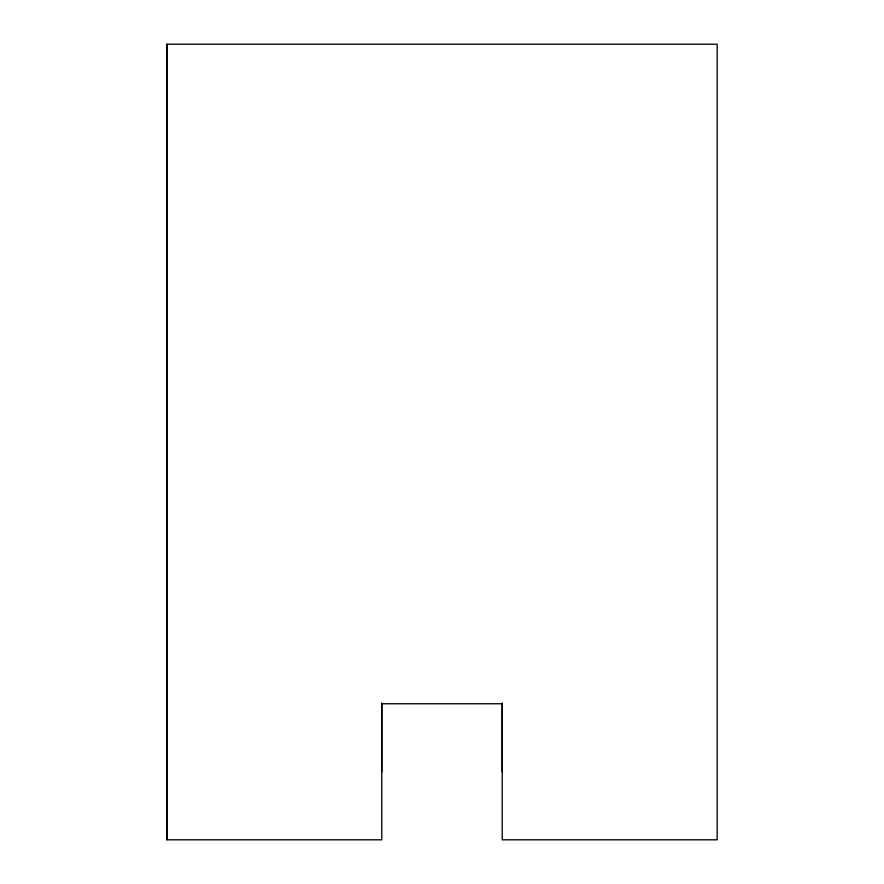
<?xml version="1.0" encoding="UTF-8"?>
<svg xmlns="http://www.w3.org/2000/svg" width="884" height="884" viewBox="0 0 884 884"><rect width="100%" height="100%" fill="white"/><g stroke="black" fill="none" stroke-linecap="round" stroke-linejoin="round"><path stroke-width="1.33" d="M166.833 839.8L166.833 44.2L717.167 44.2L717.167 839.8L502.211 839.8L502.211 703.763L381.777 703.763L381.777 839.8L166.833 839.8L166.833 44.2M502.211 702.902L502.211 771.787M381.777 702.902L381.777 771.787"/></g></svg>
